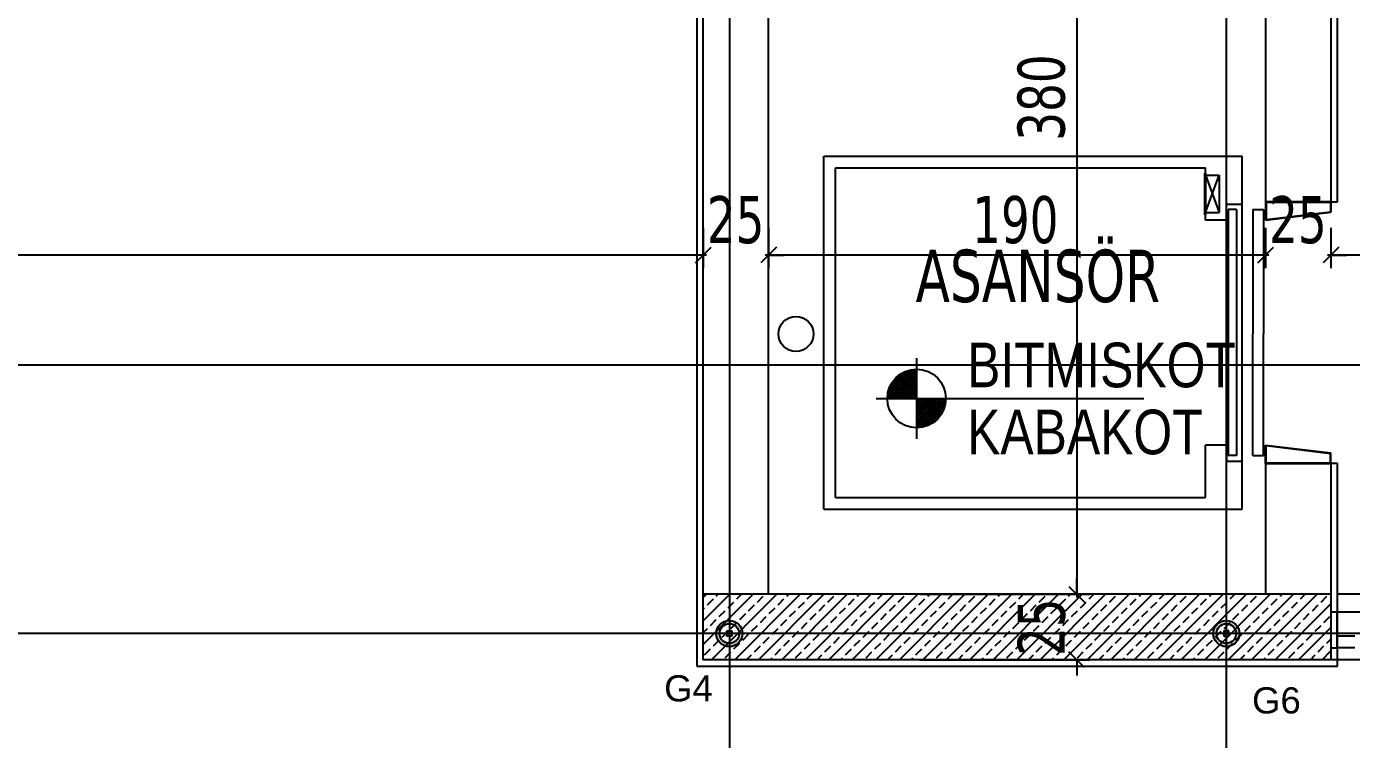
# Model space of a CAD drawing. Header units: millimetres. Extents: x 43168.9 to 43194.6, y -25545.1 to -25543.4.
# Drawn here: x 43176.6311 to 43176.7325, y -25544.557 to -25544.5025 of the extents above; entities that cross this region are included whole.
import ezdxf

# ---------------------------------------------------------------- set-up
doc = ezdxf.new("R2010")
doc.units = ezdxf.units.MM
doc.header["$LTSCALE"] = 200
for name, pattern in [('DASHDOT', [1, 0.5, -0.25, 0, -0.25]), ('DASHDOT2', [0.5, 0.25, -0.125, 0, -0.125]), ('HIDDEN2', [0.1875, 0.125, -0.0625])]:
    doc.linetypes.add(name, pattern=pattern)
for name, color, linetype in [('aks_sgh', 5, 'DASHDOT2'), ('dograma_sgh', 43, 'Continuous'), ('duv_sgh', 4, 'Continuous'), ('gor-4_sgh', 17, 'Continuous'), ('izd.tas.alt_sgh', 214, 'HIDDEN2'), ('kesitcizgisi_sgh', 22, 'Continuous'), ('kolon-b.a_sgh', 6, 'Continuous'), ('merdi_sgh', 3, 'Continuous'), ('olcuic_sgh', 183, 'Continuous'), ('siva_sgh', 145, 'Continuous'), ('tarama-betonarme_sgh', 223, 'Continuous'), ('yazi-merdi_sgh', 9, 'Continuous')]:
    doc.layers.add(name, color=color, linetype=linetype)
doc.styles.add('1-200', font='arial.ttf', dxfattribs={"height": 60})
doc.styles.add('dim', font='VERDANA.TTF', dxfattribs={"width": 0.7})
doc.styles.add('text2', font='arial.ttf')

msp = doc.modelspace()

# ---------------------------------------------------------------- hatches: boundary and pattern name
h = msp.add_hatch(color=256)
edge = h.paths.add_edge_path()
edge.add_arc((43176.68488, -25544.54892), 0.001, 0, 360)
edge = h.paths.add_edge_path(flags=16)
edge.add_arc((43176.68488, -25544.54892), 0.00075, 0, 360)
h = msp.add_hatch(color=256)
edge = h.paths.add_edge_path()
edge.add_arc((43176.72288, -25544.54892), 0.001, 0, 360)
edge = h.paths.add_edge_path(flags=16)
edge.add_arc((43176.72288, -25544.54892), 0.00075, 0, 360)

# ---------------------------------------------------------------- linework, layer by layer
at = {"color": 0, "linetype": 'ByBlock', "lineweight": -2}
for p, q in [((43176.68228, -25544.52059), (43176.68348, -25544.51939)), ((43176.68228, -25544.52059), (43176.68348, -25544.51939)), ((43176.68848, -25544.51939), (43176.68728, -25544.52059)), ((43176.68848, -25544.51939), (43176.68728, -25544.52059)), ((43176.72528, -25544.52059), (43176.72648, -25544.51939)), ((43176.72528, -25544.52059), (43176.72648, -25544.51939)), ((43176.73148, -25544.51939), (43176.73028, -25544.52059)), ((43176.73148, -25544.51939), (43176.73028, -25544.52059)), ((43176.71084, -25544.54532), (43176.71204, -25544.54652)), ((43176.71084, -25544.54532), (43176.71204, -25544.54652)), ((43176.68468, -25544.54912), (43176.68468, -25544.54872)), ((43176.68468, -25544.54872), (43176.68508, -25544.54872)), ((43176.68481, -25544.54885), (43176.68495, -25544.54899)), ((43176.68481, -25544.54899), (43176.68495, -25544.54885)), ((43176.68508, -25544.54872), (43176.68508, -25544.54912)), ((43176.72308, -25544.54872), (43176.72268, -25544.54872)), ((43176.72268, -25544.54872), (43176.72268, -25544.54912)), ((43176.72295, -25544.54885), (43176.72281, -25544.54899)), ((43176.72295, -25544.54899), (43176.72281, -25544.54885)), ((43176.72308, -25544.54912), (43176.72308, -25544.54872)), ((43176.68508, -25544.54912), (43176.68468, -25544.54912)), ((43176.72268, -25544.54912), (43176.72308, -25544.54912)), ((43176.71204, -25544.55152), (43176.71084, -25544.55032))]:
    msp.add_line(p, q, dxfattribs=at)
at = {"color": 0}
for p, q in [((43176.6992, -25544.52786), (43176.6992, -25544.53405)), ((43176.6961, -25544.53095), (43176.71658, -25544.53095))]:
    msp.add_line(p, q, dxfattribs=at)
for p, q in [((43176.69696, -25544.53089), (43176.69914, -25544.52872)), ((43176.69698, -25544.53068), (43176.69893, -25544.52873)), ((43176.69702, -25544.53044), (43176.6987, -25544.52877)), ((43176.69709, -25544.53095), (43176.6992, -25544.52884)), ((43176.6971, -25544.53017), (43176.69843, -25544.52885)), ((43176.69728, -25544.52981), (43176.69805, -25544.52903)), ((43176.69728, -25544.53095), (43176.6992, -25544.52904)), ((43176.69874, -25544.53095), (43176.6974, -25544.52962)), ((43176.69747, -25544.53095), (43176.6992, -25544.52923)), ((43176.69893, -25544.53095), (43176.69749, -25544.52951)), ((43176.69912, -25544.53095), (43176.69758, -25544.52941)), ((43176.69767, -25544.53095), (43176.6992, -25544.52942)), ((43176.6992, -25544.53083), (43176.69768, -25544.52931)), ((43176.6992, -25544.53064), (43176.69778, -25544.52922)), ((43176.69786, -25544.53095), (43176.6992, -25544.52961)), ((43176.6992, -25544.53045), (43176.69789, -25544.52914)), ((43176.6992, -25544.53026), (43176.698, -25544.52906)), ((43176.6992, -25544.53007), (43176.69812, -25544.52899)), ((43176.6992, -25544.52988), (43176.69825, -25544.52893)), ((43176.6992, -25544.52968), (43176.69838, -25544.52887)), ((43176.6992, -25544.52949), (43176.69852, -25544.52882)), ((43176.6992, -25544.5293), (43176.69867, -25544.52878)), ((43176.6992, -25544.52911), (43176.69883, -25544.52875)), ((43176.6992, -25544.52892), (43176.699, -25544.52872)), ((43176.6992, -25544.52873), (43176.69918, -25544.52871)), ((43176.6974, -25544.53095), (43176.697, -25544.53055)), ((43176.69759, -25544.53095), (43176.69704, -25544.5304)), ((43176.69778, -25544.53095), (43176.69707, -25544.53024)), ((43176.69797, -25544.53095), (43176.69713, -25544.53011)), ((43176.69817, -25544.53095), (43176.69719, -25544.52997)), ((43176.69836, -25544.53095), (43176.69725, -25544.52985)), ((43176.69855, -25544.53095), (43176.69733, -25544.52973)), ((43176.69805, -25544.53095), (43176.6992, -25544.5298)), ((43176.69824, -25544.53095), (43176.6992, -25544.52999)), ((43176.69843, -25544.53095), (43176.6992, -25544.53019)), ((43176.69862, -25544.53095), (43176.6992, -25544.53038)), ((43176.69881, -25544.53095), (43176.6992, -25544.53057)), ((43176.69702, -25544.53095), (43176.69696, -25544.5309)), ((43176.69721, -25544.53095), (43176.69698, -25544.53072)), ((43176.69901, -25544.53095), (43176.6992, -25544.53076)), ((43176.6992, -25544.53114), (43176.69939, -25544.53095)), ((43176.6992, -25544.53134), (43176.69958, -25544.53095)), ((43176.6992, -25544.53153), (43176.69977, -25544.53095)), ((43176.6992, -25544.53172), (43176.69996, -25544.53095)), ((43176.6992, -25544.53191), (43176.70016, -25544.53095)), ((43176.6992, -25544.5321), (43176.70035, -25544.53095)), ((43176.6992, -25544.53229), (43176.70054, -25544.53095)), ((43176.6992, -25544.53248), (43176.70073, -25544.53095)), ((43176.6992, -25544.53268), (43176.70092, -25544.53095)), ((43176.6992, -25544.53287), (43176.70111, -25544.53095)), ((43176.6992, -25544.53306), (43176.70131, -25544.53095)), ((43176.70074, -25544.53257), (43176.6992, -25544.53103)), ((43176.70064, -25544.53266), (43176.6992, -25544.53122)), ((43176.70053, -25544.53275), (43176.6992, -25544.53141)), ((43176.70042, -25544.53282), (43176.6992, -25544.5316)), ((43176.69926, -25544.53319), (43176.70143, -25544.53101)), ((43176.70084, -25544.53247), (43176.69932, -25544.53095)), ((43176.69947, -25544.53317), (43176.70142, -25544.53122)), ((43176.70093, -25544.53237), (43176.69951, -25544.53095)), ((43176.70101, -25544.53226), (43176.6997, -25544.53095)), ((43176.69971, -25544.53313), (43176.70138, -25544.53145)), ((43176.70109, -25544.53215), (43176.69989, -25544.53095)), ((43176.70116, -25544.53203), (43176.70008, -25544.53095)), ((43176.70122, -25544.5319), (43176.70027, -25544.53095)), ((43176.70128, -25544.53177), (43176.70047, -25544.53095)), ((43176.70133, -25544.53163), (43176.70066, -25544.53095)), ((43176.70137, -25544.53148), (43176.70085, -25544.53095)), ((43176.7014, -25544.53132), (43176.70104, -25544.53095)), ((43176.70143, -25544.53115), (43176.70123, -25544.53095)), ((43176.70144, -25544.53097), (43176.70142, -25544.53095)), ((43176.7003, -25544.5329), (43176.6992, -25544.53179)), ((43176.70018, -25544.53296), (43176.6992, -25544.53198)), ((43176.70004, -25544.53302), (43176.6992, -25544.53218)), ((43176.69991, -25544.53308), (43176.6992, -25544.53237)), ((43176.69975, -25544.53311), (43176.6992, -25544.53256)), ((43176.69998, -25544.53305), (43176.7013, -25544.53172)), ((43176.70034, -25544.53287), (43176.70112, -25544.5321)), ((43176.6996, -25544.53315), (43176.6992, -25544.53275)), ((43176.69943, -25544.53317), (43176.6992, -25544.53294)), ((43176.69925, -25544.53319), (43176.6992, -25544.53313))]:
    msp.add_line(p, q)
msp.add_circle((43176.6992, -25544.53095), 0.00224, dxfattribs=at)
at = {"color": 0, "linetype": 'Continuous', "lineweight": -2}
for centre, radius in [((43176.68488, -25544.54892), 0.001), ((43176.68488, -25544.54892), 0.00075), ((43176.72288, -25544.54892), 0.001), ((43176.72288, -25544.54892), 0.00075)]:
    msp.add_circle(centre, radius, dxfattribs=at)
at = {"layer": 'aks_sgh'}
for p, q in [((43176.68488, -25543.74092), (43176.68488, -25544.60992)), ((43176.72288, -25543.74092), (43176.72288, -25544.60992)), ((43176.98688, -25544.54892), (43176.18488, -25544.54892))]:
    msp.add_line(p, q, dxfattribs=at)
at = {"layer": 'dograma_sgh'}
for p, q in [((43176.73137, -25544.54728), (43176.73088, -25544.54728)), ((43176.73088, -25544.54728), (43176.73088, -25544.55001)), ((43176.73137, -25544.55001), (43176.73137, -25544.54728)), ((43176.73137, -25544.5491), (43176.7327, -25544.5491)), ((43176.73137, -25544.55001), (43176.73137, -25544.5491)), ((43176.73088, -25544.55001), (43176.73137, -25544.55001)), ((43176.7327, -25544.55001), (43176.73137, -25544.55001))]:
    msp.add_line(p, q, dxfattribs=at)
at = {"layer": 'duv_sgh'}
for p, q in [((43176.68288, -25544.54592), (43176.68288, -25544.46992)), ((43176.68788, -25544.54592), (43176.68788, -25544.46992)), ((43176.72588, -25544.49792), (43176.72588, -25544.51592)), ((43176.73088, -25544.49792), (43176.73088, -25544.51592)), ((43176.73088, -25544.51592), (43176.72588, -25544.51592)), ((43176.72588, -25544.53592), (43176.72588, -25544.54592)), ((43176.73088, -25544.53592), (43176.72588, -25544.53592)), ((43176.73088, -25544.53592), (43176.73088, -25544.54592)), ((43176.73088, -25544.54592), (43176.73088, -25544.55092))]:
    msp.add_line(p, q, dxfattribs=at)
at = {"layer": 'gor-4_sgh'}
for p, q in [((43176.77388, -25544.54592), (43176.73137, -25544.54592)), ((43176.77422, -25544.54728), (43176.73137, -25544.54728))]:
    msp.add_line(p, q, dxfattribs=at)
at = {"layer": 'izd.tas.alt_sgh'}
for p, q in [((43176.68288, -25544.55092), (43176.68288, -25544.46992)), ((43176.91988, -25544.55092), (43176.68288, -25544.55092))]:
    msp.add_line(p, q, dxfattribs=at)
at = {"layer": 'kesitcizgisi_sgh', "linetype": 'DASHDOT'}
msp.add_line((43176.22963, -25544.52837), (43176.94213, -25544.52837), dxfattribs=at)
at = {"layer": 'kolon-b.a_sgh'}
for p, q in [((43176.73088, -25544.54592), (43176.68288, -25544.54592)), ((43176.68288, -25544.55092), (43176.68288, -25544.54592)), ((43176.73088, -25544.54592), (43176.73088, -25544.55092)), ((43176.73088, -25544.55092), (43176.68288, -25544.55092))]:
    msp.add_line(p, q, dxfattribs=at)
at = {"layer": 'merdi_sgh'}
for p, q in [((43176.6921, -25544.53942), (43176.6921, -25544.51242)), ((43176.6921, -25544.51242), (43176.7241, -25544.51242)), ((43176.6921, -25544.53942), (43176.6921, -25544.51242)), ((43176.6921, -25544.51242), (43176.7241, -25544.51242)), ((43176.693, -25544.53852), (43176.693, -25544.51332)), ((43176.693, -25544.51332), (43176.7213, -25544.51332)), ((43176.693, -25544.53852), (43176.693, -25544.51332)), ((43176.693, -25544.51332), (43176.7213, -25544.51332)), ((43176.7213, -25544.51732), (43176.7213, -25544.51332)), ((43176.7241, -25544.53942), (43176.7241, -25544.51242)), ((43176.72122, -25544.51372), (43176.7213, -25544.51372)), ((43176.72122, -25544.51372), (43176.72122, -25544.51691)), ((43176.72122, -25544.51372), (43176.7213, -25544.51372)), ((43176.7213, -25544.51372), (43176.7213, -25544.51691)), ((43176.7213, -25544.51388), (43176.72234, -25544.51388)), ((43176.7213, -25544.51388), (43176.72234, -25544.51675)), ((43176.7213, -25544.51675), (43176.72234, -25544.51388)), ((43176.7213, -25544.51388), (43176.72234, -25544.51388)), ((43176.72234, -25544.51388), (43176.72234, -25544.51675)), ((43176.7229, -25544.51732), (43176.7229, -25544.51609)), ((43176.7229, -25544.51609), (43176.7241, -25544.51609)), ((43176.73088, -25544.51592), (43176.72588, -25544.51592)), ((43176.72588, -25544.51592), (43176.73088, -25544.51592)), ((43176.72588, -25544.51592), (43176.72588, -25544.51592)), ((43176.72588, -25544.51592), (43176.72588, -25544.51732)), ((43176.72592, -25544.51596), (43176.73084, -25544.51596)), ((43176.72592, -25544.51596), (43176.72592, -25544.51727)), ((43176.72628, -25544.51592), (43176.72628, -25544.51596)), ((43176.73084, -25544.51596), (43176.73084, -25544.51668)), ((43176.73088, -25544.51592), (43176.73088, -25544.51672)), ((43176.72122, -25544.51691), (43176.7213, -25544.51691)), ((43176.7213, -25544.51675), (43176.72234, -25544.51675)), ((43176.7229, -25544.51732), (43176.7213, -25544.51732)), ((43176.72302, -25544.51652), (43176.72302, -25544.52601)), ((43176.72366, -25544.51652), (43176.72302, -25544.51652)), ((43176.72366, -25544.51652), (43176.72366, -25544.52601)), ((43176.72492, -25544.51651), (43176.72492, -25544.52602)), ((43176.72492, -25544.51651), (43176.72572, -25544.51651)), ((43176.72572, -25544.51651), (43176.72572, -25544.52602)), ((43176.72588, -25544.51732), (43176.73088, -25544.51672)), ((43176.72592, -25544.51727), (43176.73084, -25544.51668)), ((43176.72302, -25544.52603), (43176.72302, -25544.53532)), ((43176.72366, -25544.52603), (43176.72366, -25544.53532)), ((43176.72492, -25544.53531), (43176.72492, -25544.52604)), ((43176.72572, -25544.53532), (43176.72572, -25544.52604)), ((43176.7213, -25544.53852), (43176.7213, -25544.53452)), ((43176.7229, -25544.53452), (43176.7213, -25544.53452)), ((43176.7229, -25544.53452), (43176.7229, -25544.53575)), ((43176.72588, -25544.53452), (43176.73088, -25544.53512)), ((43176.72588, -25544.53592), (43176.72588, -25544.53452)), ((43176.72592, -25544.53456), (43176.73084, -25544.53516)), ((43176.72592, -25544.53588), (43176.72592, -25544.53456)), ((43176.72366, -25544.53532), (43176.72302, -25544.53532)), ((43176.72492, -25544.53531), (43176.72572, -25544.53531)), ((43176.73084, -25544.53588), (43176.73084, -25544.53516)), ((43176.73088, -25544.53592), (43176.73088, -25544.53512)), ((43176.7229, -25544.53575), (43176.7241, -25544.53575)), ((43176.73088, -25544.53592), (43176.72588, -25544.53592)), ((43176.72588, -25544.53592), (43176.73088, -25544.53592)), ((43176.72588, -25544.53592), (43176.72688, -25544.53592)), ((43176.72592, -25544.53588), (43176.73084, -25544.53588)), ((43176.72628, -25544.53592), (43176.72628, -25544.53588)), ((43176.693, -25544.53852), (43176.7213, -25544.53852)), ((43176.693, -25544.53852), (43176.7213, -25544.53852)), ((43176.6921, -25544.53942), (43176.7241, -25544.53942)), ((43176.6921, -25544.53942), (43176.7241, -25544.53942))]:
    msp.add_line(p, q, dxfattribs=at)
msp.add_ellipse((43176.68997, -25544.52602), major_axis=(0.000947, 0.000947), ratio=1, start_param=2.356194490191484, end_param=8.63937979737107, dxfattribs=at)
msp.add_ellipse((43176.68997, -25544.52602), major_axis=(0.000947, 0.000947), ratio=1, start_param=2.356194490191484, end_param=8.63937979737107, dxfattribs=at)
at = {"layer": 'olcuic_sgh'}
for p, q in [((43176.71144, -25544.46967), (43176.71144, -25544.54617)), ((43176.68288, -25544.51792), (43176.68288, -25544.52099)), ((43176.68288, -25544.51792), (43176.68288, -25544.52099)), ((43176.68788, -25544.51792), (43176.68788, -25544.52099)), ((43176.68788, -25544.51792), (43176.68788, -25544.52099)), ((43176.72588, -25544.51792), (43176.72588, -25544.52099)), ((43176.72588, -25544.51792), (43176.72588, -25544.52099)), ((43176.73088, -25544.51792), (43176.73088, -25544.52099)), ((43176.73088, -25544.51792), (43176.73088, -25544.52099)), ((43176.68313, -25544.51999), (43176.48863, -25544.51999)), ((43176.68288, -25544.51999), (43176.68168, -25544.51999)), ((43176.72613, -25544.51999), (43176.68763, -25544.51999)), ((43176.68788, -25544.51999), (43176.68908, -25544.51999)), ((43176.72588, -25544.51999), (43176.72468, -25544.51999)), ((43176.77513, -25544.51999), (43176.73063, -25544.51999)), ((43176.73088, -25544.51999), (43176.73208, -25544.51999)), ((43176.71144, -25544.54592), (43176.71144, -25544.54472)), ((43176.69944, -25544.54592), (43176.71244, -25544.54592)), ((43176.69944, -25544.54592), (43176.71244, -25544.54592)), ((43176.69944, -25544.55092), (43176.71244, -25544.55092)), ((43176.71144, -25544.55092), (43176.71144, -25544.55212))]:
    msp.add_line(p, q, dxfattribs=at)
at = {"layer": 'siva_sgh'}
for p, q in [((43176.68238, -25544.46942), (43176.68238, -25544.55142)), ((43176.73138, -25544.51592), (43176.73138, -25544.49792)), ((43176.73088, -25544.51592), (43176.73138, -25544.51592)), ((43176.73138, -25544.53592), (43176.73088, -25544.53592)), ((43176.73138, -25544.55142), (43176.73138, -25544.53592)), ((43176.68238, -25544.55142), (43176.73138, -25544.55142))]:
    msp.add_line(p, q, dxfattribs=at)
at = {"layer": 'tarama-betonarme_sgh'}
for p, q in [((43176.68288, -25544.54616), (43176.68312, -25544.54592)), ((43176.68288, -25544.54796), (43176.68492, -25544.54592)), ((43176.68288, -25544.54975), (43176.68671, -25544.54592)), ((43176.68321, -25544.54673), (43176.68366, -25544.54628)), ((43176.68351, -25544.55092), (43176.68851, -25544.54592)), ((43176.68388, -25544.54606), (43176.68402, -25544.54592)), ((43176.68478, -25544.54695), (43176.68523, -25544.54651)), ((43176.6853, -25544.55092), (43176.6903, -25544.54592)), ((43176.68545, -25544.54628), (43176.68581, -25544.54592)), ((43176.68635, -25544.54718), (43176.6868, -25544.54673)), ((43176.68702, -25544.54651), (43176.68747, -25544.54606)), ((43176.6871, -25544.55092), (43176.6921, -25544.54592)), ((43176.6886, -25544.54673), (43176.68904, -25544.54628)), ((43176.6889, -25544.55092), (43176.6939, -25544.54592)), ((43176.68927, -25544.54606), (43176.68941, -25544.54592)), ((43176.69017, -25544.54695), (43176.69062, -25544.54651)), ((43176.69069, -25544.55092), (43176.69569, -25544.54592)), ((43176.69084, -25544.54628), (43176.6912, -25544.54592)), ((43176.69174, -25544.54718), (43176.69219, -25544.54673)), ((43176.69241, -25544.54651), (43176.69286, -25544.54606)), ((43176.69249, -25544.55092), (43176.69749, -25544.54592)), ((43176.69398, -25544.54673), (43176.69443, -25544.54628)), ((43176.69428, -25544.55092), (43176.69928, -25544.54592)), ((43176.69466, -25544.54606), (43176.69479, -25544.54592)), ((43176.69556, -25544.54695), (43176.696, -25544.54651)), ((43176.69608, -25544.55092), (43176.70108, -25544.54592)), ((43176.69623, -25544.54628), (43176.69659, -25544.54592)), ((43176.69713, -25544.54718), (43176.69758, -25544.54673)), ((43176.6978, -25544.54651), (43176.69825, -25544.54606)), ((43176.69788, -25544.55092), (43176.70288, -25544.54592)), ((43176.69937, -25544.54673), (43176.69982, -25544.54628)), ((43176.69967, -25544.55092), (43176.70467, -25544.54592)), ((43176.70005, -25544.54606), (43176.70018, -25544.54592)), ((43176.70094, -25544.54695), (43176.70139, -25544.54651)), ((43176.70147, -25544.55092), (43176.70647, -25544.54592)), ((43176.70162, -25544.54628), (43176.70198, -25544.54592)), ((43176.70252, -25544.54718), (43176.70296, -25544.54673)), ((43176.70319, -25544.54651), (43176.70364, -25544.54606)), ((43176.70326, -25544.55092), (43176.70826, -25544.54592)), ((43176.70476, -25544.54673), (43176.70521, -25544.54628)), ((43176.70506, -25544.55092), (43176.71006, -25544.54592)), ((43176.70543, -25544.54606), (43176.70557, -25544.54592)), ((43176.70633, -25544.54695), (43176.70678, -25544.54651)), ((43176.70686, -25544.55092), (43176.71186, -25544.54592)), ((43176.70701, -25544.54628), (43176.70737, -25544.54592)), ((43176.7079, -25544.54718), (43176.70835, -25544.54673)), ((43176.70858, -25544.54651), (43176.70903, -25544.54606)), ((43176.70865, -25544.55092), (43176.71365, -25544.54592)), ((43176.71015, -25544.54673), (43176.7106, -25544.54628)), ((43176.71045, -25544.55092), (43176.71545, -25544.54592)), ((43176.71082, -25544.54606), (43176.71096, -25544.54592)), ((43176.71172, -25544.54695), (43176.71217, -25544.54651)), ((43176.71224, -25544.55092), (43176.71724, -25544.54592)), ((43176.71239, -25544.54628), (43176.71275, -25544.54592)), ((43176.71329, -25544.54718), (43176.71374, -25544.54673)), ((43176.71396, -25544.54651), (43176.71441, -25544.54606)), ((43176.71404, -25544.55092), (43176.71904, -25544.54592)), ((43176.71554, -25544.54673), (43176.71599, -25544.54628)), ((43176.71584, -25544.55092), (43176.72084, -25544.54592)), ((43176.71621, -25544.54606), (43176.71635, -25544.54592)), ((43176.71711, -25544.54695), (43176.71756, -25544.54651)), ((43176.71763, -25544.55092), (43176.72263, -25544.54592)), ((43176.71778, -25544.54628), (43176.71814, -25544.54592)), ((43176.71868, -25544.54718), (43176.71913, -25544.54673)), ((43176.71935, -25544.54651), (43176.7198, -25544.54606)), ((43176.71943, -25544.55092), (43176.72443, -25544.54592)), ((43176.72092, -25544.54673), (43176.72137, -25544.54628)), ((43176.72123, -25544.55092), (43176.72623, -25544.54592)), ((43176.7216, -25544.54606), (43176.72173, -25544.54592)), ((43176.7225, -25544.54695), (43176.72295, -25544.54651)), ((43176.72302, -25544.55092), (43176.72802, -25544.54592)), ((43176.72317, -25544.54628), (43176.72353, -25544.54592)), ((43176.72407, -25544.54718), (43176.72452, -25544.54673)), ((43176.72474, -25544.54651), (43176.72519, -25544.54606)), ((43176.72482, -25544.55092), (43176.72982, -25544.54592)), ((43176.72631, -25544.54673), (43176.72676, -25544.54628)), ((43176.72661, -25544.55092), (43176.73088, -25544.54665)), ((43176.72699, -25544.54606), (43176.72712, -25544.54592)), ((43176.72788, -25544.54695), (43176.72833, -25544.54651)), ((43176.72856, -25544.54628), (43176.72892, -25544.54592)), ((43176.72946, -25544.54718), (43176.7299, -25544.54673)), ((43176.73013, -25544.54651), (43176.73058, -25544.54606)), ((43176.68288, -25544.54706), (43176.68298, -25544.54695)), ((43176.68343, -25544.5483), (43176.68388, -25544.54785)), ((43176.68411, -25544.54763), (43176.68455, -25544.54718)), ((43176.68568, -25544.54785), (43176.68613, -25544.5474)), ((43176.68725, -25544.54808), (43176.6877, -25544.54763)), ((43176.68792, -25544.5474), (43176.68837, -25544.54695)), ((43176.68882, -25544.5483), (43176.68927, -25544.54785)), ((43176.68949, -25544.54763), (43176.68994, -25544.54718)), ((43176.69107, -25544.54785), (43176.69151, -25544.5474)), ((43176.69264, -25544.54808), (43176.69309, -25544.54763)), ((43176.69331, -25544.5474), (43176.69376, -25544.54695)), ((43176.69421, -25544.5483), (43176.69466, -25544.54785)), ((43176.69488, -25544.54763), (43176.69533, -25544.54718)), ((43176.69645, -25544.54785), (43176.6969, -25544.5474)), ((43176.69803, -25544.54808), (43176.69847, -25544.54763)), ((43176.6987, -25544.5474), (43176.69915, -25544.54695)), ((43176.6996, -25544.5483), (43176.70005, -25544.54785)), ((43176.70027, -25544.54763), (43176.70072, -25544.54718)), ((43176.70184, -25544.54785), (43176.70229, -25544.5474)), ((43176.70341, -25544.54808), (43176.70386, -25544.54763)), ((43176.70409, -25544.5474), (43176.70454, -25544.54695)), ((43176.70498, -25544.5483), (43176.70543, -25544.54785)), ((43176.70566, -25544.54763), (43176.70611, -25544.54718)), ((43176.70723, -25544.54785), (43176.70768, -25544.5474)), ((43176.7088, -25544.54808), (43176.70925, -25544.54763)), ((43176.70947, -25544.5474), (43176.70992, -25544.54695)), ((43176.71037, -25544.5483), (43176.71082, -25544.54785)), ((43176.71105, -25544.54763), (43176.7115, -25544.54718)), ((43176.71262, -25544.54785), (43176.71307, -25544.5474)), ((43176.71419, -25544.54808), (43176.71464, -25544.54763)), ((43176.71486, -25544.5474), (43176.71531, -25544.54695)), ((43176.71576, -25544.5483), (43176.71621, -25544.54785)), ((43176.71643, -25544.54763), (43176.71688, -25544.54718)), ((43176.71801, -25544.54785), (43176.71846, -25544.5474)), ((43176.71958, -25544.54808), (43176.72003, -25544.54763)), ((43176.72025, -25544.5474), (43176.7207, -25544.54695)), ((43176.72115, -25544.5483), (43176.7216, -25544.54785)), ((43176.72182, -25544.54763), (43176.72227, -25544.54718)), ((43176.72339, -25544.54785), (43176.72384, -25544.5474)), ((43176.72497, -25544.54808), (43176.72541, -25544.54763)), ((43176.72564, -25544.5474), (43176.72609, -25544.54695)), ((43176.72654, -25544.5483), (43176.72699, -25544.54785)), ((43176.72721, -25544.54763), (43176.72766, -25544.54718)), ((43176.72878, -25544.54785), (43176.72923, -25544.5474)), ((43176.73035, -25544.54808), (43176.7308, -25544.54763)), ((43176.68288, -25544.54885), (43176.68321, -25544.54853)), ((43176.68433, -25544.5492), (43176.68478, -25544.54875)), ((43176.685, -25544.54853), (43176.68545, -25544.54808)), ((43176.68658, -25544.54875), (43176.68702, -25544.5483)), ((43176.68815, -25544.54897), (43176.6886, -25544.54853)), ((43176.68972, -25544.5492), (43176.69017, -25544.54875)), ((43176.69039, -25544.54853), (43176.69084, -25544.54808)), ((43176.69196, -25544.54875), (43176.69241, -25544.5483)), ((43176.69353, -25544.54897), (43176.69398, -25544.54853)), ((43176.69511, -25544.5492), (43176.69556, -25544.54875)), ((43176.69578, -25544.54853), (43176.69623, -25544.54808)), ((43176.69735, -25544.54875), (43176.6978, -25544.5483)), ((43176.69892, -25544.54897), (43176.69937, -25544.54853)), ((43176.70049, -25544.5492), (43176.70094, -25544.54875)), ((43176.70117, -25544.54853), (43176.70162, -25544.54808)), ((43176.70274, -25544.54875), (43176.70319, -25544.5483)), ((43176.70431, -25544.54897), (43176.70476, -25544.54853)), ((43176.70588, -25544.5492), (43176.70633, -25544.54875)), ((43176.70656, -25544.54853), (43176.70701, -25544.54808)), ((43176.70813, -25544.54875), (43176.70858, -25544.5483)), ((43176.7097, -25544.54897), (43176.71015, -25544.54853)), ((43176.71127, -25544.5492), (43176.71172, -25544.54875)), ((43176.71194, -25544.54853), (43176.71239, -25544.54808)), ((43176.71352, -25544.54875), (43176.71396, -25544.5483)), ((43176.71509, -25544.54897), (43176.71554, -25544.54853)), ((43176.71666, -25544.5492), (43176.71711, -25544.54875)), ((43176.71733, -25544.54853), (43176.71778, -25544.54808)), ((43176.7189, -25544.54875), (43176.71935, -25544.5483)), ((43176.72048, -25544.54897), (43176.72092, -25544.54853)), ((43176.72205, -25544.5492), (43176.7225, -25544.54875)), ((43176.72272, -25544.54853), (43176.72317, -25544.54808)), ((43176.72429, -25544.54875), (43176.72474, -25544.5483)), ((43176.72586, -25544.54897), (43176.72631, -25544.54853)), ((43176.72744, -25544.5492), (43176.72788, -25544.54875)), ((43176.72811, -25544.54853), (43176.72856, -25544.54808)), ((43176.72841, -25544.55092), (43176.73088, -25544.54845)), ((43176.72968, -25544.54875), (43176.73013, -25544.5483)), ((43176.68366, -25544.54987), (43176.68411, -25544.54942)), ((43176.68523, -25544.5501), (43176.68568, -25544.54965)), ((43176.6859, -25544.54942), (43176.68635, -25544.54897)), ((43176.6868, -25544.55032), (43176.68725, -25544.54987)), ((43176.68747, -25544.54965), (43176.68792, -25544.5492)), ((43176.68904, -25544.54987), (43176.68949, -25544.54942)), ((43176.69062, -25544.5501), (43176.69107, -25544.54965)), ((43176.69129, -25544.54942), (43176.69174, -25544.54897)), ((43176.69219, -25544.55032), (43176.69264, -25544.54987)), ((43176.69286, -25544.54965), (43176.69331, -25544.5492)), ((43176.69443, -25544.54987), (43176.69488, -25544.54942)), ((43176.696, -25544.5501), (43176.69645, -25544.54965)), ((43176.69668, -25544.54942), (43176.69713, -25544.54897)), ((43176.69758, -25544.55032), (43176.69803, -25544.54987)), ((43176.69825, -25544.54965), (43176.6987, -25544.5492)), ((43176.69982, -25544.54987), (43176.70027, -25544.54942)), ((43176.70139, -25544.5501), (43176.70184, -25544.54965)), ((43176.70207, -25544.54942), (43176.70252, -25544.54897)), ((43176.70296, -25544.55032), (43176.70341, -25544.54987)), ((43176.70364, -25544.54965), (43176.70409, -25544.5492)), ((43176.70521, -25544.54987), (43176.70566, -25544.54942)), ((43176.70678, -25544.5501), (43176.70723, -25544.54965)), ((43176.70745, -25544.54942), (43176.7079, -25544.54897)), ((43176.70835, -25544.55032), (43176.7088, -25544.54987)), ((43176.70903, -25544.54965), (43176.70947, -25544.5492)), ((43176.7106, -25544.54987), (43176.71105, -25544.54942)), ((43176.71217, -25544.5501), (43176.71262, -25544.54965)), ((43176.71284, -25544.54942), (43176.71329, -25544.54897)), ((43176.71374, -25544.55032), (43176.71419, -25544.54987)), ((43176.71441, -25544.54965), (43176.71486, -25544.5492)), ((43176.71599, -25544.54987), (43176.71643, -25544.54942)), ((43176.71756, -25544.5501), (43176.71801, -25544.54965)), ((43176.71823, -25544.54942), (43176.71868, -25544.54897)), ((43176.71913, -25544.55032), (43176.71958, -25544.54987)), ((43176.7198, -25544.54965), (43176.72025, -25544.5492)), ((43176.72137, -25544.54987), (43176.72182, -25544.54942)), ((43176.72295, -25544.5501), (43176.72339, -25544.54965)), ((43176.72362, -25544.54942), (43176.72407, -25544.54897)), ((43176.72452, -25544.55032), (43176.72497, -25544.54987)), ((43176.72519, -25544.54965), (43176.72564, -25544.5492)), ((43176.72676, -25544.54987), (43176.72721, -25544.54942)), ((43176.72833, -25544.5501), (43176.72878, -25544.54965)), ((43176.72901, -25544.54942), (43176.72946, -25544.54897)), ((43176.7299, -25544.55032), (43176.73035, -25544.54987)), ((43176.73058, -25544.54965), (43176.73088, -25544.54935)), ((43176.68298, -25544.55055), (43176.68343, -25544.5501)), ((43176.68455, -25544.55077), (43176.685, -25544.55032)), ((43176.6862, -25544.55092), (43176.68658, -25544.55055)), ((43176.688, -25544.55092), (43176.68815, -25544.55077)), ((43176.68837, -25544.55055), (43176.68882, -25544.5501)), ((43176.68994, -25544.55077), (43176.69039, -25544.55032)), ((43176.69159, -25544.55092), (43176.69196, -25544.55055)), ((43176.69339, -25544.55092), (43176.69353, -25544.55077)), ((43176.69376, -25544.55055), (43176.69421, -25544.5501)), ((43176.69533, -25544.55077), (43176.69578, -25544.55032)), ((43176.69698, -25544.55092), (43176.69735, -25544.55055)), ((43176.69877, -25544.55092), (43176.69892, -25544.55077)), ((43176.69915, -25544.55055), (43176.6996, -25544.5501)), ((43176.70072, -25544.55077), (43176.70117, -25544.55032)), ((43176.70237, -25544.55092), (43176.70274, -25544.55055)), ((43176.70416, -25544.55092), (43176.70431, -25544.55077)), ((43176.70454, -25544.55055), (43176.70498, -25544.5501)), ((43176.70611, -25544.55077), (43176.70656, -25544.55032)), ((43176.70775, -25544.55092), (43176.70813, -25544.55055)), ((43176.70955, -25544.55092), (43176.7097, -25544.55077)), ((43176.70992, -25544.55055), (43176.71037, -25544.5501)), ((43176.7115, -25544.55077), (43176.71194, -25544.55032)), ((43176.71314, -25544.55092), (43176.71352, -25544.55055)), ((43176.71494, -25544.55092), (43176.71509, -25544.55077)), ((43176.71531, -25544.55055), (43176.71576, -25544.5501)), ((43176.71688, -25544.55077), (43176.71733, -25544.55032)), ((43176.71853, -25544.55092), (43176.7189, -25544.55055)), ((43176.72033, -25544.55092), (43176.72048, -25544.55077)), ((43176.7207, -25544.55055), (43176.72115, -25544.5501)), ((43176.72227, -25544.55077), (43176.72272, -25544.55032)), ((43176.72392, -25544.55092), (43176.72429, -25544.55055)), ((43176.72572, -25544.55092), (43176.72586, -25544.55077)), ((43176.72609, -25544.55055), (43176.72654, -25544.5501)), ((43176.72766, -25544.55077), (43176.72811, -25544.55032)), ((43176.72931, -25544.55092), (43176.72968, -25544.55055)), ((43176.73021, -25544.55092), (43176.73088, -25544.55025))]:
    msp.add_line(p, q, dxfattribs=at)

# ---------------------------------------------------------------- texts
at = {"color": 0, "style": 'text2', "width": 0.8}
for tag, p, s in [('BITMISKOT', (43176.70306, -25544.5301), '+0,10'), ('KABAKOT', (43176.70306, -25544.53522), '±0,00')]:
    msp.add_attdef(tag, p, s, height=0.003413, dxfattribs=at)
at = {"layer": 'aks_sgh', "style": '1-200'}
for s, rotation, p in [('G4', 360, (43176.67989, -25544.55411)), ('G6', 0, (43176.72485, -25544.55503))]:
    msp.add_text(s, height=0.002, rotation=rotation, dxfattribs=at).set_placement(p)
at = {"layer": 'olcuic_sgh', "color": 2, "style": 'dim', "width": 0.7}
for s, p in [('380', (43176.71052, -25544.51125)), ('25', (43176.71053, -25544.55064))]:
    msp.add_text(s, height=0.0036, rotation=90, dxfattribs=at).set_placement(p)
for s, p in [('25', (43176.68316, -25544.51908)), ('190', (43176.70345, -25544.51908)), ('25', (43176.72616, -25544.51908))]:
    msp.add_text(s, height=0.0036, dxfattribs=at).set_placement(p)
at = {"layer": 'yazi-merdi_sgh', "color": 252, "style": 'dim', "width": 0.7}
msp.add_text('ASANSÖR', height=0.004, dxfattribs=at).set_placement((43176.69912, -25544.52358))

doc.saveas('drawing.dxf')
